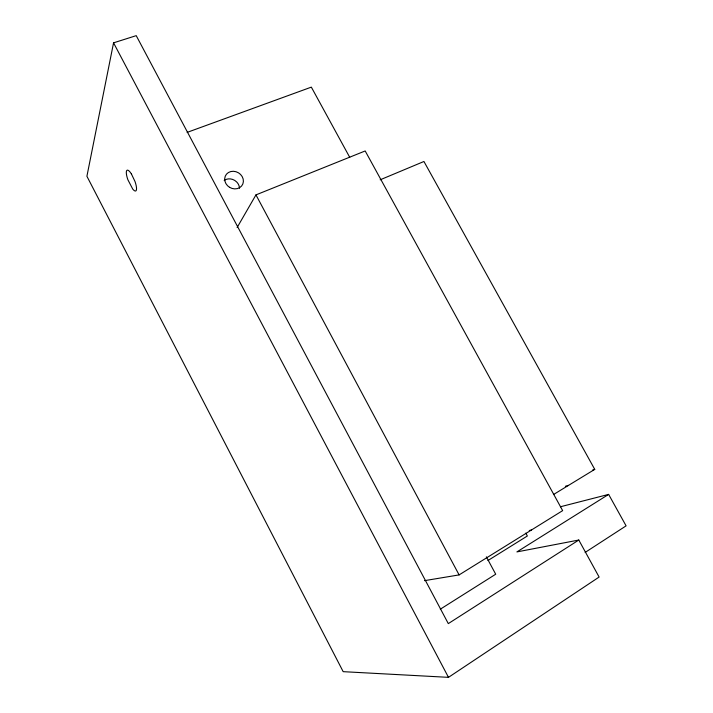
<?xml version="1.0" encoding="UTF-8"?>
<svg xmlns="http://www.w3.org/2000/svg" width="713" height="713" viewBox="0 0 713 713"><rect width="100%" height="100%" fill="white"/><g stroke="black" fill="none" stroke-linecap="round" stroke-linejoin="round"><path stroke-width="1.07" d="M578.796 540.035L448.308 623.617L136.228 35.65L113.554 42.842L86.906 176.271L343.176 671.664L448.486 677.35L599.116 577.049L578.796 540.035L516.898 551.915L608.635 494.394L626.094 525.855L585.132 552.432M237.117 227.536L255.958 194.89L365.181 150.96L562.655 510.633L459.11 574.901L424.511 580.658M440.295 609.196L495.713 574.215L486.355 556.844M487.95 560.525L527.362 535.989L525.811 533.128M553.457 494.564L594.749 469.377L423.941 161.494L380.172 179.801M187.109 132.395L311.34 87.129L349.726 157.315M592.628 470.019L594.749 469.377M565.373 486.284L568.519 485.375M560.418 506.765L608.635 494.394M529.251 530.517L531.399 530.026M255.958 194.89L459.11 574.901M113.554 42.842L448.486 677.35M224.185 180.416A9.483 8.404 29.8 0 1 234.693 180.398L236.627 181.922A9.483 8.404 29.8 0 1 239.452 188.223M229.541 187.314L227.563 185.754A9.634 8.511 30 0 1 226.502 174.141A9.634 8.511 30 0 1 238.561 172.867L240.522 174.418A9.634 8.511 30 0 1 241.591 186.022A9.634 8.511 30 0 1 229.541 187.314M131.379 173.874L130.042 172.011A11.248 3.021 67.6 0 0 127.841 179.676L132.752 189.097A11.248 3.021 67.6 0 0 136.37 190.104A11.248 3.021 67.6 0 0 135.033 181.583L131.379 173.874"/></g></svg>
